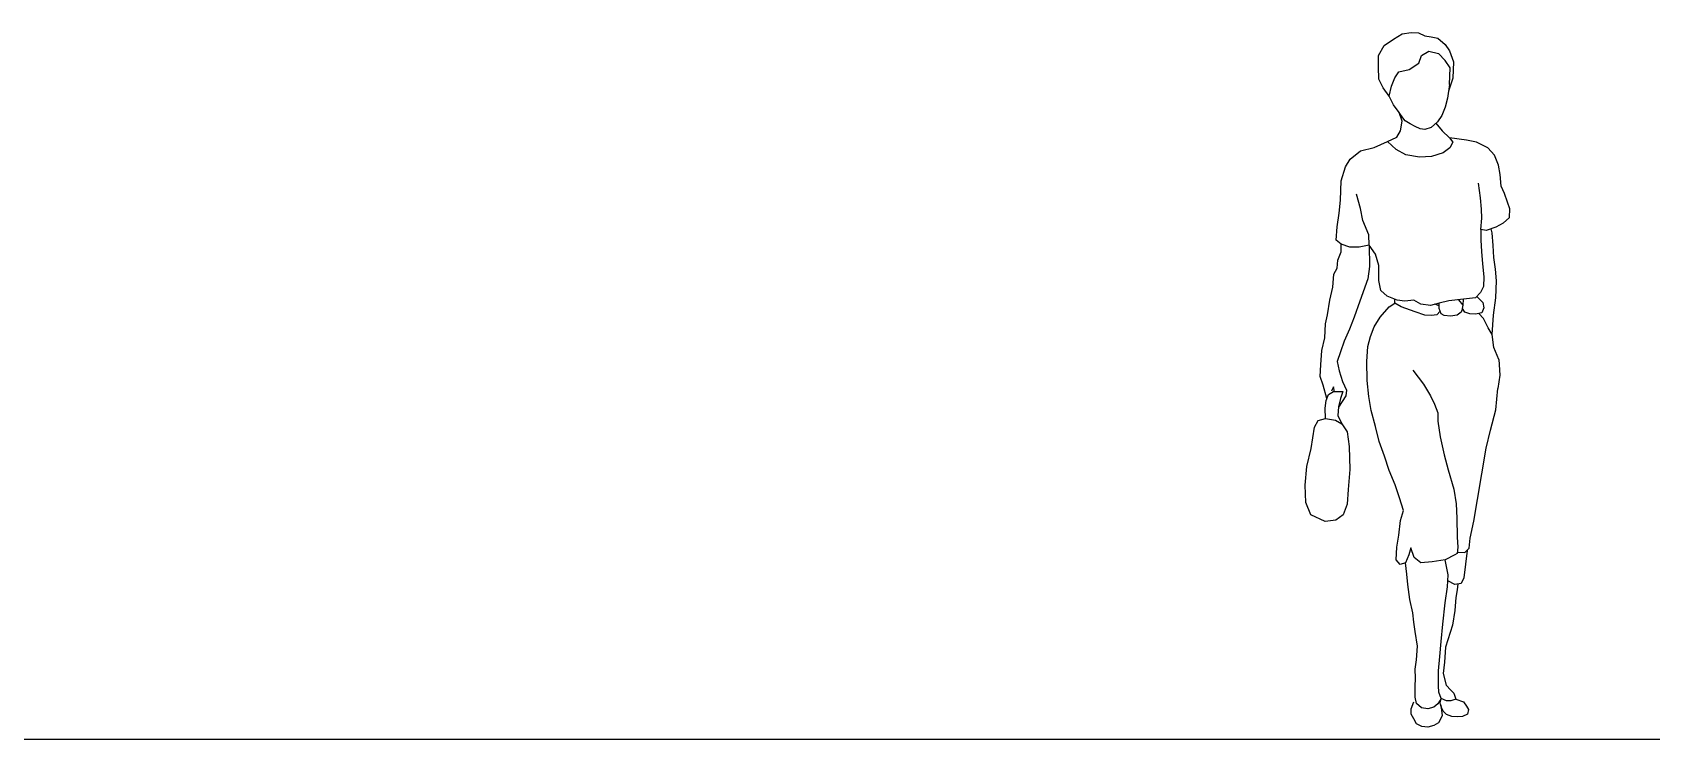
# Model space of a CAD drawing. Header units: millimetres. Extents: x 2055.9 to 2081.9, y 1477.4 to 1509.5.
# Drawn here: x 2063.067 to 2066.917, y 1479.033 to 1480.716 of the extents above; entities that cross this region are included whole.
import ezdxf

# ---------------------------------------------------------------- set-up
doc = ezdxf.new("R2010")
doc.units = ezdxf.units.MM
for name, color, linetype in [('Limites', 7, 'Continuous'), ('PERSONE', 251, 'Continuous'), ('Retini', 8, 'Continuous')]:
    doc.layers.add(name, color=color, linetype=linetype)
doc.layers.get('PERSONE').off()

# ---------------------------------------------------------------- blocks, each defined once
blk = doc.blocks.new('WOMAN')
at = {"layer": 'Retini', "linetype": 'Continuous'}
for p, q in [((1.3102, 3.4066), (1.2795, 3.3924)), ((1.3456, 3.409), (1.3102, 3.4066)), ((1.3905, 3.4019), (1.3456, 3.409)), ((1.433, 3.3759), (1.3905, 3.4019)), ((1.1591, 3.3193), (1.14, 3.2655)), ((1.1804, 3.35), (1.1591, 3.3193)), ((1.2158, 3.3806), (1.1804, 3.35)), ((1.2489, 3.3877), (1.2158, 3.3806)), ((1.2795, 3.3924), (1.2489, 3.3877)), ((1.4778, 3.3452), (1.433, 3.3759)), ((1.5062, 3.2957), (1.4778, 3.3452)), ((1.14, 3.2655), (1.143, 3.1847)), ((1.1554, 3.2363), (1.1804, 3.272)), ((1.2134, 3.3051), (1.1804, 3.272)), ((1.2607, 3.3169), (1.2134, 3.3051)), ((1.2961, 3.2957), (1.2607, 3.3169)), ((1.3079, 3.2579), (1.2961, 3.2957)), ((1.3551, 3.2272), (1.3079, 3.2579)), ((1.5038, 3.18), (1.5062, 3.2414)), ((1.5062, 3.2414), (1.5062, 3.2957)), ((1.143, 3.1847), (1.1639, 3.121)), ((1.1591, 3.154), (1.1554, 3.2363)), ((1.407, 3.2154), (1.3551, 3.2272)), ((1.4259, 3.1871), (1.407, 3.2154)), ((1.4424, 3.1469), (1.4259, 3.1871)), ((1.4826, 3.1375), (1.5038, 3.18)), ((1.1591, 3.154), (1.1686, 3.0879)), ((1.1686, 3.0879), (1.1804, 3.043)), ((1.433, 3.0549), (1.4542, 3.0973)), ((1.4542, 3.0973), (1.4424, 3.1469)), ((1.4542, 3.0973), (1.4826, 3.1375)), ((1.1804, 3.043), (1.1969, 3.0029)), ((1.1969, 3.0029), (1.2182, 2.9722)), ((1.3868, 2.9912), (1.4047, 3.0171)), ((1.3905, 2.9746), (1.4047, 3.0171)), ((1.4047, 3.0171), (1.433, 3.0549)), ((1.1946, 2.9274), (1.1591, 2.8943)), ((1.2254, 2.9655), (1.1946, 2.9274)), ((1.2182, 2.9722), (1.2489, 2.9439)), ((1.2489, 2.9439), (1.2795, 2.9345)), ((1.2795, 2.9345), (1.3014, 2.9384)), ((1.3014, 2.9384), (1.3272, 2.9492)), ((1.3272, 2.9492), (1.3516, 2.9628)), ((1.3516, 2.9628), (1.376, 2.9777)), ((1.376, 2.9777), (1.3868, 2.9912)), ((1.3976, 2.9274), (1.3905, 2.9746)), ((1.4165, 2.8967), (1.3976, 2.9274)), ((0.9396, 2.8093), (0.9726, 2.8447)), ((0.9726, 2.8447), (1.0269, 2.8731)), ((1.0269, 2.8731), (1.0765, 2.8825)), ((1.0765, 2.8825), (1.1591, 2.8943)), ((1.1591, 2.8943), (1.1426, 2.8731)), ((1.1426, 2.8731), (1.1568, 2.8447)), ((1.1568, 2.8447), (1.1898, 2.8211)), ((1.4613, 2.8754), (1.4165, 2.8967)), ((1.4188, 2.8377), (1.4613, 2.8754)), ((1.5274, 2.8471), (1.4613, 2.8754)), ((1.5935, 2.8306), (1.5274, 2.8471)), ((0.9207, 2.7598), (0.9396, 2.8093)), ((1.1898, 2.8211), (1.2465, 2.8022)), ((1.2465, 2.8022), (1.3055, 2.7999)), ((1.3055, 2.7999), (1.3716, 2.8117)), ((1.3716, 2.8117), (1.4188, 2.8377)), ((1.6431, 2.7904), (1.5935, 2.8306)), ((1.6667, 2.7527), (1.6431, 2.7904)), ((0.9065, 2.6582), (0.9113, 2.7149)), ((0.9113, 2.7149), (0.9207, 2.7598)), ((1.688, 2.6842), (1.6667, 2.7527)), ((0.8759, 2.5803), (0.89, 2.6228)), ((0.89, 2.6228), (0.9065, 2.6582)), ((1.0081, 2.6016), (1.0175, 2.6724)), ((1.5935, 2.5496), (1.6124, 2.6181)), ((1.6903, 2.5898), (1.688, 2.6842)), ((0.864, 2.5473), (0.8759, 2.5803)), ((0.8664, 2.5048), (0.864, 2.5473)), ((1.001, 2.5024), (1.0033, 2.5449)), ((1.0033, 2.5449), (1.0081, 2.6016)), ((1.5817, 2.4906), (1.5935, 2.5496)), ((1.6974, 2.526), (1.6903, 2.5898)), ((0.8664, 2.5048), (0.8971, 2.4765)), ((0.8971, 2.4765), (0.9325, 2.4576)), ((0.9325, 2.4576), (0.9797, 2.441)), ((1.0057, 2.4458), (1.001, 2.5024)), ((1.5534, 2.4198), (1.5817, 2.4906)), ((1.7068, 2.4599), (1.6974, 2.526)), ((1.7116, 2.3938), (1.7068, 2.4599)), ((0.9467, 2.3679), (0.9514, 2.4292)), ((0.9514, 2.4292), (0.9561, 2.4493)), ((0.9797, 2.441), (1.0057, 2.4458)), ((1.0057, 2.3938), (1.0033, 2.3395)), ((1.0057, 2.4458), (1.0057, 2.3938)), ((1.551, 2.3702), (1.5534, 2.4198)), ((1.6455, 2.3608), (1.688, 2.3749)), ((1.688, 2.3749), (1.7116, 2.3938)), ((1.688, 2.3372), (1.688, 2.3749)), ((0.9349, 2.2522), (0.942, 2.3088)), ((0.942, 2.3088), (0.9467, 2.3679)), ((1.0033, 2.3395), (0.9986, 2.2782)), ((1.5038, 2.2711), (1.5203, 2.3254)), ((1.5203, 2.3254), (1.551, 2.3702)), ((1.551, 2.3702), (1.5487, 2.2664)), ((1.551, 2.3702), (1.6006, 2.3608)), ((1.6006, 2.3608), (1.6455, 2.3608)), ((1.7045, 2.297), (1.688, 2.3372)), ((1.7068, 2.2569), (1.7045, 2.297)), ((0.9301, 2.1955), (0.9349, 2.2522)), ((0.9986, 2.2782), (0.9915, 2.2144)), ((0.9915, 2.2144), (0.9939, 2.1672)), ((1.5038, 2.1979), (1.5038, 2.2711)), ((1.5487, 2.2664), (1.5581, 2.205)), ((1.7234, 2.2286), (1.7068, 2.2569)), ((1.7281, 2.1648), (1.7234, 2.2286)), ((0.9325, 2.1129), (0.9301, 2.1955)), ((0.9939, 2.1672), (1.0081, 2.1389)), ((1.0081, 2.1389), (1.0317, 2.1129)), ((1.4637, 2.12), (1.4944, 2.1483)), ((1.4944, 2.1483), (1.5038, 2.1979)), ((1.5581, 2.205), (1.5959, 2.0964)), ((1.7423, 2.1011), (1.7281, 2.1648)), ((0.9443, 2.0279), (0.9325, 2.1129)), ((0.9963, 2.0893), (0.9915, 2.0633)), ((0.9915, 2.0633), (1.001, 2.0397)), ((1.0262, 2.1189), (0.9963, 2.0893)), ((1.0317, 2.1129), (1.0907, 2.1058)), ((1.0836, 2.0421), (1.0954, 2.061)), ((1.0907, 2.1058), (1.1615, 2.0987)), ((1.093, 2.0775), (1.0907, 2.1058)), ((1.093, 2.0775), (1.1141, 2.1035)), ((1.0954, 2.061), (1.093, 2.0775)), ((1.0954, 2.061), (1.1025, 2.0421)), ((1.1615, 2.0987), (1.2087, 2.0869)), ((1.1993, 2.035), (1.2087, 2.061)), ((1.2087, 2.0869), (1.2512, 2.0751)), ((1.2087, 2.061), (1.2087, 2.0869)), ((1.2087, 2.0739), (1.23, 2.081)), ((1.2512, 2.0751), (1.2984, 2.0822)), ((1.2984, 2.0822), (1.3338, 2.1011)), ((1.3268, 2.0444), (1.3952, 2.068)), ((1.3338, 2.1011), (1.3763, 2.0964)), ((1.3763, 2.0964), (1.4141, 2.1011)), ((1.3952, 2.068), (1.4259, 2.0869)), ((1.4141, 2.1011), (1.4637, 2.12)), ((1.4259, 2.0869), (1.426, 2.1056)), ((1.4542, 2.068), (1.4259, 2.0869)), ((1.4967, 2.0185), (1.4542, 2.068)), ((1.5959, 2.0964), (1.6242, 2.0185)), ((1.7541, 2.0303), (1.7423, 2.1011)), ((0.9514, 1.9335), (0.9443, 2.0279)), ((0.9703, 1.9665), (0.9939, 2.0114)), ((0.9939, 2.0114), (1.0163, 2.0362)), ((1.001, 2.0397), (1.0317, 2.0326)), ((1.0317, 2.0326), (1.06, 2.035)), ((1.06, 2.035), (1.0836, 2.0421)), ((1.1025, 2.0421), (1.1214, 2.0279)), ((1.1214, 2.0279), (1.1544, 2.0232)), ((1.1544, 2.0232), (1.1851, 2.0256)), ((1.1851, 2.0256), (1.1993, 2.035)), ((1.204, 2.048), (1.2205, 2.0303)), ((1.2205, 2.0303), (1.2465, 2.0256)), ((1.2465, 2.0256), (1.2795, 2.0279)), ((1.2795, 2.0279), (1.3268, 2.0444)), ((1.5274, 1.9713), (1.4967, 2.0185)), ((1.6242, 2.0185), (1.6478, 1.9594)), ((1.7635, 1.9854), (1.7541, 2.0303)), ((1.7682, 1.917), (1.7635, 1.9854)), ((0.942, 1.8697), (0.9514, 1.9335)), ((0.9514, 1.9335), (0.9703, 1.9665)), ((1.544, 1.924), (1.5274, 1.9713)), ((1.5581, 1.8745), (1.544, 1.924)), ((1.6478, 1.9594), (1.6738, 1.9004)), ((1.6738, 1.9004), (1.6903, 1.8485)), ((1.7824, 1.8556), (1.7682, 1.917)), ((0.9183, 1.8107), (0.942, 1.8697)), ((1.5628, 1.8013), (1.5581, 1.8745)), ((1.6903, 1.8485), (1.7068, 1.8013)), ((1.7871, 1.7848), (1.7824, 1.8556)), ((0.9183, 1.8107), (0.9136, 1.7352)), ((1.3386, 1.7588), (1.2866, 1.6903)), ((1.5605, 1.7092), (1.5628, 1.8013)), ((1.6974, 1.7564), (1.6809, 1.7045)), ((1.7068, 1.8013), (1.6974, 1.7564)), ((1.7895, 1.7281), (1.7871, 1.7848)), ((0.9136, 1.7352), (0.9231, 1.6691)), ((0.9325, 1.5652), (0.9231, 1.6691)), ((1.2866, 1.6903), (1.2512, 1.6337)), ((1.5534, 1.6313), (1.5605, 1.7092)), ((1.6809, 1.7045), (1.662, 1.662)), ((1.662, 1.662), (1.6644, 1.6337)), ((1.721, 1.6537), (1.7257, 1.6785)), ((1.7257, 1.6785), (1.7352, 1.6573)), ((1.7574, 1.6211), (1.7753, 1.6856)), ((1.7753, 1.6856), (1.7895, 1.7281)), ((1.2323, 1.5935), (1.2158, 1.551)), ((1.2512, 1.6337), (1.2323, 1.5935)), ((1.5416, 1.5628), (1.5534, 1.6313)), ((1.6644, 1.6337), (1.7006, 1.5793)), ((1.6928, 1.6551), (1.6794, 1.6546)), ((1.6794, 1.6546), (1.6907, 1.6216)), ((1.6907, 1.6216), (1.7005, 1.5802)), ((1.7245, 1.6546), (1.6928, 1.6551)), ((1.7501, 1.6405), (1.7245, 1.6546)), ((1.7612, 1.6108), (1.7501, 1.6405)), ((1.7659, 1.5742), (1.7612, 1.6108)), ((0.9585, 1.466), (0.9325, 1.5652)), ((1.2158, 1.5109), (1.204, 1.433)), ((1.2158, 1.551), (1.2158, 1.5109)), ((1.5203, 1.4849), (1.5416, 1.5628)), ((1.7038, 1.5385), (1.6852, 1.4978)), ((1.7146, 1.5155), (1.6852, 1.4978)), ((1.7005, 1.5802), (1.7038, 1.5385)), ((1.7644, 1.5241), (1.7146, 1.5155)), ((1.7644, 1.5241), (1.7659, 1.5742)), ((1.7999, 1.5137), (1.7644, 1.5241)), ((1.8178, 1.4809), (1.7999, 1.5137)), ((0.9797, 1.3787), (0.9585, 1.466)), ((1.204, 1.433), (1.1851, 1.3456)), ((1.5015, 1.4117), (1.5203, 1.4849)), ((1.6583, 1.4583), (1.6493, 1.3862)), ((1.6852, 1.4978), (1.6583, 1.4583)), ((1.8334, 1.3763), (1.8178, 1.4809)), ((1.001, 1.2536), (0.9797, 1.3787)), ((1.1851, 1.3456), (1.1662, 1.2725)), ((1.4755, 1.3386), (1.5015, 1.4117)), ((1.6493, 1.3862), (1.6451, 1.2741)), ((1.855, 1.2885), (1.8334, 1.3763)), ((1.1662, 1.2725), (1.1379, 1.178)), ((1.4236, 1.1993), (1.4542, 1.2701)), ((1.4542, 1.2701), (1.4755, 1.3386)), ((1.6451, 1.2741), (1.6537, 1.1759)), ((1.8634, 1.197), (1.855, 1.2885)), ((1.0222, 1.1285), (1.001, 1.2536)), ((1.4023, 1.1355), (1.4236, 1.1993)), ((1.8598, 1.1133), (1.8634, 1.197)), ((1.0411, 1.0222), (1.0222, 1.1285)), ((1.1261, 1.1072), (1.1237, 1.0364)), ((1.1379, 1.178), (1.1261, 1.1072)), ((1.3834, 1.0742), (1.4023, 1.1355)), ((1.6537, 1.1759), (1.658, 1.1042)), ((1.8353, 1.0523), (1.8598, 1.1133)), ((1.1237, 1.0364), (1.1214, 0.9443)), ((1.3976, 1.0246), (1.3834, 1.0742)), ((1.658, 1.1042), (1.6783, 1.0532)), ((1.6783, 1.0532), (1.7144, 1.0261)), ((1.7664, 1.0197), (1.8353, 1.0523)), ((1.0576, 0.9396), (1.0411, 1.0222)), ((1.407, 0.9538), (1.3976, 1.0246)), ((1.4165, 0.8947), (1.407, 0.9538)), ((1.7144, 1.0261), (1.7664, 1.0197)), ((1.0624, 0.89), (1.0576, 0.9396)), ((1.0836, 0.8688), (1.0624, 0.89)), ((1.073, 0.8794), (1.0812, 0.8121)), ((1.1208, 0.8713), (1.0836, 0.8688)), ((1.1214, 0.9443), (1.119, 0.8947)), ((1.119, 0.8947), (1.1214, 0.864)), ((1.3315, 0.8452), (1.348, 0.8924)), ((1.348, 0.8924), (1.3575, 0.857)), ((1.4188, 0.8334), (1.4165, 0.8947)), ((1.0812, 0.8121), (1.0883, 0.746)), ((1.1214, 0.864), (1.1332, 0.857)), ((1.1332, 0.857), (1.1804, 0.8334)), ((1.1662, 0.7602), (1.1804, 0.8334)), ((1.1804, 0.8334), (1.2441, 0.8239)), ((1.2441, 0.8239), (1.2984, 0.8192)), ((1.2984, 0.8192), (1.3315, 0.8452)), ((1.3575, 0.857), (1.374, 0.8192)), ((1.3669, 0.7625), (1.374, 0.8192)), ((1.374, 0.8192), (1.3999, 0.8097)), ((1.3999, 0.8097), (1.4188, 0.8334)), ((1.0883, 0.746), (1.1025, 0.7177)), ((1.1025, 0.7177), (1.1332, 0.713)), ((1.1178, 0.7153), (1.1214, 0.687)), ((1.1332, 0.713), (1.1674, 0.7307)), ((1.1686, 0.7012), (1.1662, 0.7602)), ((1.3527, 0.6398), (1.3622, 0.713)), ((1.3622, 0.713), (1.3669, 0.7625)), ((1.1214, 0.687), (1.1285, 0.6492)), ((1.1285, 0.6492), (1.1332, 0.5855)), ((1.1804, 0.6232), (1.1686, 0.7012)), ((1.3386, 0.5737), (1.3527, 0.6398)), ((1.1332, 0.5855), (1.145, 0.5147)), ((1.1922, 0.5194), (1.1804, 0.6232)), ((1.3338, 0.5288), (1.3386, 0.5737)), ((1.145, 0.5147), (1.178, 0.4061)), ((1.1993, 0.4344), (1.1922, 0.5194)), ((1.315, 0.4108), (1.3268, 0.484)), ((1.3268, 0.484), (1.3338, 0.5288)), ((1.178, 0.4061), (1.1828, 0.3329)), ((1.2064, 0.3612), (1.1993, 0.4344)), ((1.3197, 0.3447), (1.315, 0.4108)), ((1.1828, 0.3329), (1.1898, 0.2786)), ((1.2134, 0.2904), (1.2064, 0.3612)), ((1.3268, 0.2998), (1.3197, 0.3447)), ((1.1898, 0.2786), (1.1757, 0.2219)), ((1.2134, 0.2172), (1.2134, 0.2904)), ((1.3244, 0.255), (1.3268, 0.2998)), ((1.3268, 0.2148), (1.3244, 0.255)), ((1.1379, 0.1818), (1.1285, 0.1535)), ((1.1521, 0.1959), (1.1379, 0.1818)), ((1.1757, 0.2219), (1.1521, 0.1959)), ((1.1993, 0.1558), (1.2111, 0.1865)), ((1.2111, 0.1865), (1.2134, 0.2172)), ((1.3197, 0.1322), (1.3268, 0.1629)), ((1.3268, 0.1629), (1.3268, 0.2148)), ((1.0765, 0.118), (1.0671, 0.1015)), ((1.0671, 0.1015), (1.0718, 0.0803)), ((1.0718, 0.0803), (1.0954, 0.0685)), ((1.0907, 0.1393), (1.0765, 0.118)), ((1.1285, 0.1535), (1.0907, 0.1393)), ((1.1285, 0.1535), (1.1521, 0.144)), ((1.1521, 0.144), (1.1733, 0.144)), ((1.1733, 0.144), (1.1993, 0.1558)), ((1.1733, 0.0779), (1.1898, 0.0944)), ((1.1898, 0.0944), (1.1993, 0.1157)), ((1.2016, 0.1251), (1.1946, 0.0708)), ((1.204, 0.1346), (1.1993, 0.1558)), ((1.1993, 0.1558), (1.2158, 0.1298)), ((1.1993, 0.1157), (1.204, 0.1346)), ((1.2158, 0.1298), (1.2347, 0.1133)), ((1.2347, 0.1133), (1.2654, 0.1062)), ((1.2654, 0.1062), (1.2961, 0.111)), ((1.2961, 0.111), (1.3197, 0.1322)), ((1.3456, 0.1062), (1.3338, 0.1393)), ((1.3338, 0.0567), (1.3456, 0.0803)), ((1.3456, 0.0803), (1.3456, 0.1062)), ((1.0954, 0.0685), (1.1214, 0.0661)), ((1.1214, 0.0661), (1.1473, 0.0685)), ((1.1473, 0.0685), (1.1733, 0.0779)), ((1.1946, 0.0708), (1.2134, 0.0378)), ((1.2134, 0.0378), (1.2347, 0.0236)), ((1.2347, 0.0236), (1.2654, 0.0165)), ((1.2654, 0.0165), (1.2937, 0.0189)), ((1.2937, 0.0189), (1.3197, 0.0331)), ((1.3197, 0.0331), (1.3338, 0.0567))]:
    blk.add_line(p, q, dxfattribs=at)

msp = doc.modelspace()

# ---------------------------------------------------------------- linework, layer by layer
at = {"layer": 'Limites'}
msp.add_line((2080.2574, 1479.0329), (2057.9556, 1479.0329), dxfattribs=at)

# ---------------------------------------------------------------- block references
at = {"layer": 'PERSONE', "color": 251, "xscale": -0.4872919342883506, "yscale": 0.4872919342883506, "zscale": 0.4872919342883506}
msp.add_blockref('WOMAN', (2067.0011, 1479.0548), dxfattribs=at)

doc.saveas('drawing.dxf')
